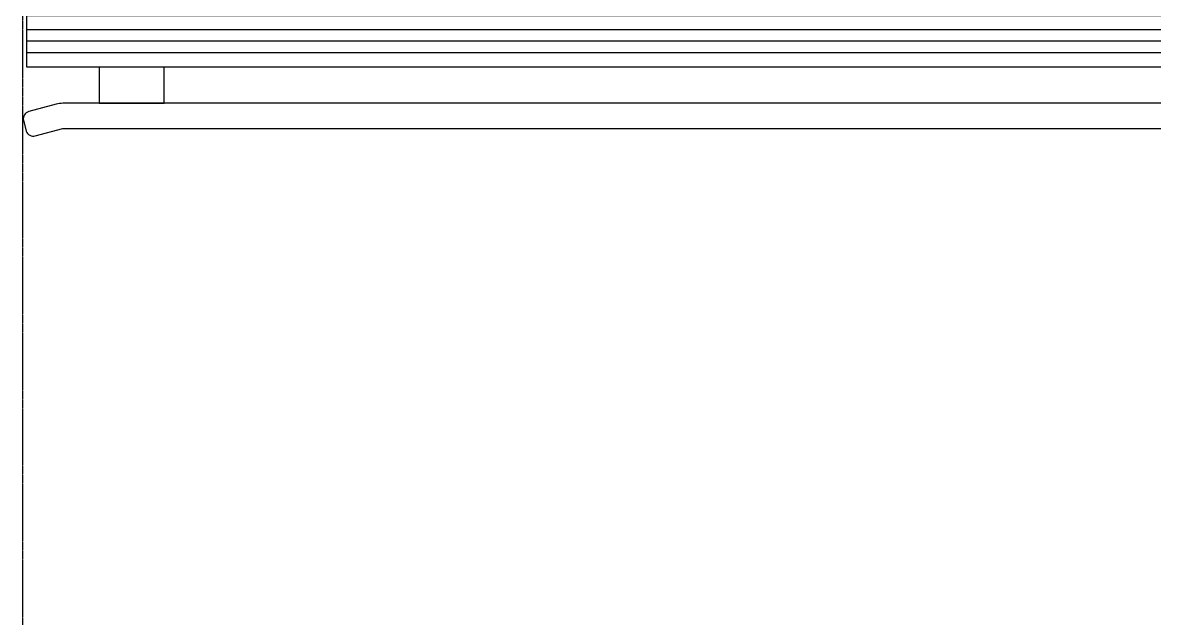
# Model space of a CAD drawing. Header units: millimetres. Extents: x 2509 to 128734, y 2492 to 91667.
# Drawn here: x 36219 to 37791, y 70718 to 71545 of the extents above; entities that cross this region are included whole.
import ezdxf
from ezdxf.enums import TextEntityAlignment as Align

# ---------------------------------------------------------------- set-up
doc = ezdxf.new("R2010")
doc.units = ezdxf.units.MM
doc.linetypes.add('CENTER', pattern=[50.8, 31.75, -6.35, 6.35, -6.35])
doc.linetypes.add('DOTE', pattern=[2.42, 2, -0.2, 0.02, -0.2])
for name, color, linetype in [('AXIS_TEXT', 7, 'Continuous'), ('DOTE', 1, 'DOTE'), ('规划设计-立库系统-链式输送机', 5, 'Continuous')]:
    doc.layers.add(name, color=color, linetype=linetype)
doc.styles.add('COMPLEX', font='COMPLEX')
doc.styles.add('标注', font='msyh.ttf', dxfattribs={"height": 20})

# ---------------------------------------------------------------- blocks, each defined once
blk = doc.blocks.new('12号建筑底图')
at = {"layer": 'DOTE'}
blk.add_line((45448.7, -305572.4), (45448.7, -255872.4), dxfattribs=at)
at = {"layer": 'AXIS_TEXT', "style": 'COMPLEX', "width": 0.736842}
blk.add_attdef('N', text='', height=900, dxfattribs=at).set_placement((122812.3, -249273.3), (123412.3, -249273.3), align=Align.FIT)
blk = doc.blocks.new('*U166')
at = {"layer": '规划设计-立库系统-链式输送机', "color": 4}
for p, q in [((0, -508.2), (1800, -508.2)), ((0, -539.8), (1800, -539.8))]:
    blk.add_line(p, q, dxfattribs=at)
at = {"layer": '规划设计-立库系统-链式输送机', "color": 1}
blk.add_line((0, -524), (1800, -524), dxfattribs=at)
at = {"layer": '规划设计-立库系统-链式输送机', "color": 4}
for points in [[(0, -560), (1800, -560), (1800, -488), (0, -488)], [(1699.3, -610), (1609.3, -610), (1609.3, -560), (1699.3, -560)]]:
    blk.add_lwpolyline(points, close=True, dxfattribs=at)
blk.add_lwpolyline([(40.9, -611.2, -0.065543), (50, -610), (1750, -610, -0.065543), (1759.1, -611.2), (1759.1, -611.2), (1797.4, -621.5, -0.381878), (1804.8, -633.6), (1800.8, -648.5, -0.381878), (1788.4, -655.3), (1750, -645), (50, -645), (11.6, -655.3, -0.381878), (-0.8, -648.5), (-4.8, -633.6, -0.381878), (2.6, -621.5), (40.9, -611.2)], format="xyb", close=True, dxfattribs=at)
at = {"layer": '规划设计-立库系统-链式输送机', "color": 0, "style": '标注'}
for tag, p in [('编号', (313.9, 142.4)), ('设备高度', (311.2, -149.6))]:
    blk.add_attdef(tag, p, '', height=50, dxfattribs=at)

msp = doc.modelspace()

# ---------------------------------------------------------------- block references
at = {"linetype": 'CENTER'}
msp.add_blockref('12号建筑底图', (-9229.066, 332462.656), dxfattribs=at)
at = {"layer": '规划设计-立库系统-链式输送机', "xscale": -1}
msp.add_blockref('*U166', (38025.089, 72043.071), dxfattribs=at)

doc.saveas('drawing.dxf')
